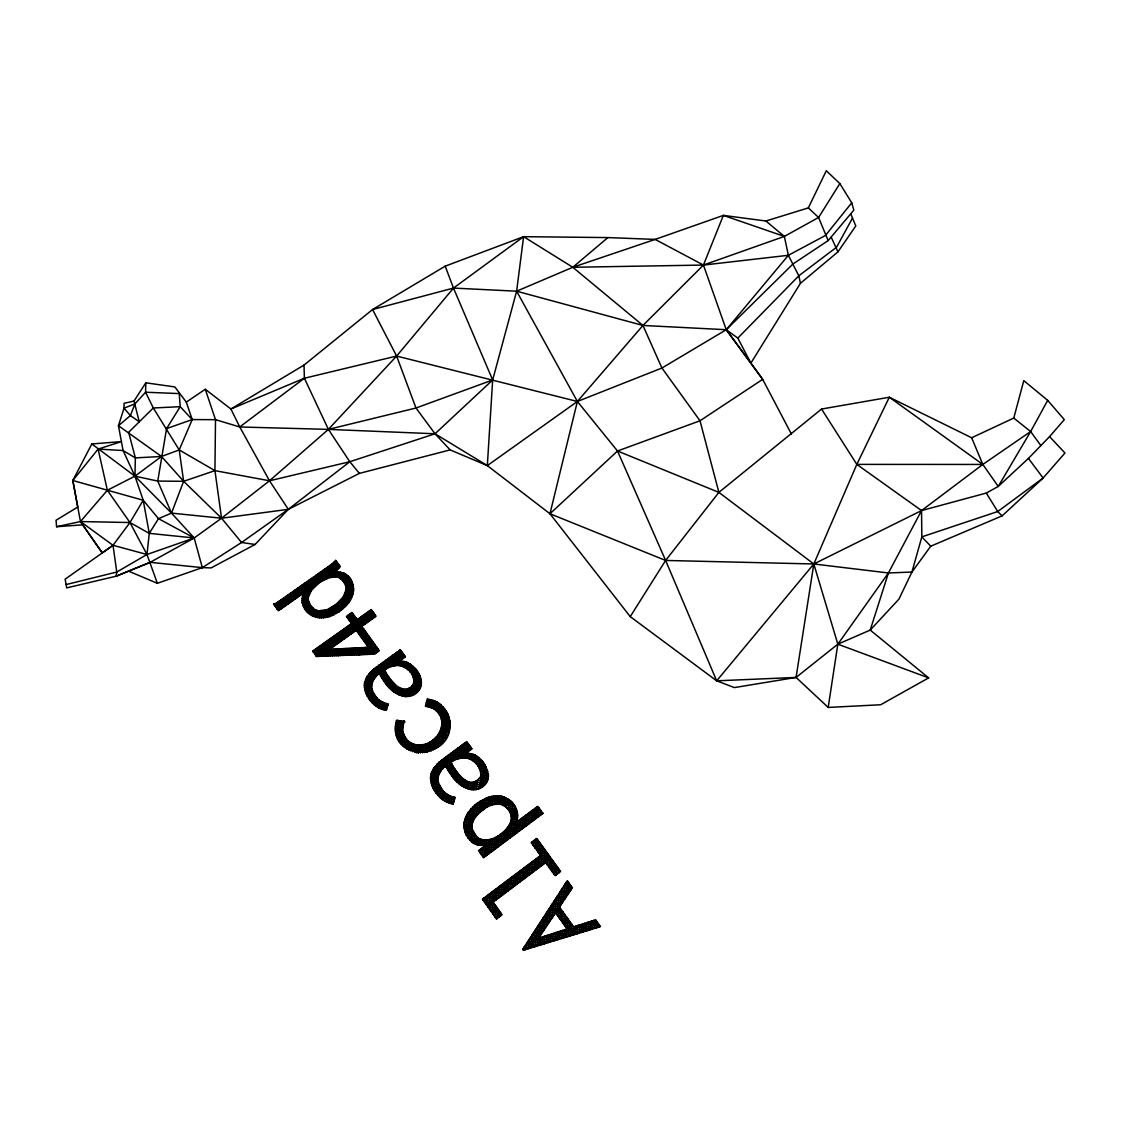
<?xml version="1.0" encoding="UTF-8"?>
<svg xmlns="http://www.w3.org/2000/svg" width="1121" height="1121" viewBox="0 0 1121 1121"><rect width="100%" height="100%" fill="white"/><g stroke="black" fill="none" stroke-linecap="round" stroke-linejoin="round"><path stroke-width="1.5" d="M450.152 449.899L359.393 473.384L288.335 509.326L255.07 544.47L241.561 542.494L221.552 518.224L214.938 470.638L215.498 419.674L205.269 389.267L186.31 402.103L192.223 419.576L179.206 449.941L183.634 481.301L171.499 513.11L158.481 518.659L149.275 533.372L146.977 554.503L157.36 583.298L202.326 567.632L241.561 542.494L288.335 509.326L349.808 461.726L435.032 433.771L492.665 379.977L516.627 291.194L523.605 236.671L607.89 237.582L655.14 239.404L723.367 215.386L765.881 221.005L808.339 207.903L826.303 170.728L839.839 183.592L851.75 202.803L853.824 210.159L828.167 240.581L792.939 263.996L726.254 329.714L661.936 368.024L577.371 401.472L487.327 465.607L450.152 449.899L435.032 433.771L415.989 408.016L396.624 356.058L372.564 309.522L445.191 266.167L523.605 236.671L572.789 267.274L642.936 325.454L661.936 368.024L700.008 420.767L718.883 492.385L813.818 563.975L888.421 572.971L911.933 572.046L930.752 546.193L1002.104 515.87L1043.119 478.022L1064.95 453.01L1049.578 436.601L1064.305 419.646L1047.701 400.379L1023.795 380.622L1013.776 418.063L971.641 437.765L889.317 397.24L821.553 409.039L718.883 492.385L665.622 560.444L630.24 616.634L716.683 680.825L734.353 687.593L796.064 677.434L837.835 644.183L870.218 630.086L898.93 599.132L911.933 572.046L921.84 536.861L921.546 510.573L982.823 464.444L1030.633 431.543L1047.701 400.379M186.31 402.103L174.848 386.941L145.828 382.807L145.576 392.224L153.297 407.988L179.206 449.941L214.938 470.638L269.502 480.783L349.808 461.726L359.393 473.384M440.427 704.436A24.354 23.793 -42.5 0 0 433.785 700.583L427.227 699.042L425.405 706.244L432.16 707.996A17.025 16.633 -42.6 0 1 436.728 711.204C448.932 722.863 437.288 742.915 422.463 744.778M404.205 721.462L404.583 722.442L404.849 721.56L396.596 720.243C385.288 762.462 454.271 762.126 449.857 721.49M630.24 616.634L549.963 513.754L487.327 465.607L492.665 379.977L453.487 288.083L445.191 266.167M502.068 804.906A13.76 13.522 -69.3 0 1 506.482 807.61L508.065 809.306A17.586 17.277 -69.2 0 1 509.438 811.31L510.7 814.098A12.331 12.121 -69.7 0 1 511.26 819.171L511.162 819.913A14.195 13.956 -69.3 0 1 510.349 822.926C505.137 833.155 492.722 842.347 480.839 839.321A12.513 12.261 -68.6 0 1 476.901 837.009L472.305 829.386A12.163 11.925 -68.3 0 1 472.025 825.532C472.754 818.428 478.443 813.145 483.95 809.222C492.806 801.179 505.109 804.808 515.38 806.91M404.149 720.775L404.092 720.887A8.828 8.618 -42.9 0 0 403.896 721.42L402.663 729.603M590.052 929.799L591.271 921.182M592.252 929.127L593.485 920.467M594.452 928.454L595.657 919.977M596.652 927.768L597.409 922.415M598.852 927.095L599.175 924.853M576.839 933.849L578.044 925.456M579.039 933.176L580.258 924.741M581.239 932.504L582.458 924.026M583.452 931.817L584.658 923.312M585.652 931.145L586.872 922.597M587.852 930.472L589.071 921.896M565.811 937.226L568.389 919.542M570.127 921.966L568.011 936.553L551.546 933.989L550.355 941.962M570.225 935.881L571.878 924.405M572.425 935.194L573.63 926.843L559.435 907.085L551.042 905.782M574.625 934.522L575.83 926.156M554.769 940.603L555.946 932.56M558.3 916.628L559.659 907.393M559.771 906.581L562.49 888.126L571.178 889.528M556.983 939.93L558.16 931.845M560.038 919.052L561.397 909.818M562.462 902.559L565.194 883.965M559.183 939.258L560.374 931.131M561.789 921.49L563.148 912.242M565.152 898.538L567.688 881.274M561.397 938.585L562.588 930.402M563.541 923.928L564.886 914.68M567.829 894.53L569.426 883.684M563.597 937.899L564.802 929.687M565.278 926.366L566.637 917.104M570.519 890.522L571.164 886.094M541.513 944.667L542.676 936.862M543.615 930.556L546.193 913.237M552.359 871.886L553.816 862.105M543.713 943.994L544.89 936.147M548.926 909.033L546.319 926.521L538.276 925.428M554.096 874.282L555.554 864.487M545.927 943.322L547.104 935.432L563.331 937.983M549.024 922.485L551.644 904.843M556.086 874.926L557.277 866.883M548.141 942.635L549.318 934.718M551.728 918.463L554.363 900.667M558.44 873.161L559.015 869.279M554.419 914.442L557.067 896.478M552.555 941.29L553.746 933.275M556.548 914.19L559.785 892.302M530.443 948.058L532.517 934.297M543.026 864.557L545.198 850.18M532.657 947.385L535.263 930.08M545.381 862.792L546.922 852.563M537.996 925.862L534.871 946.699L525.441 945.199M547.174 864.697L548.645 854.945M537.085 946.026L540.728 921.644M548.912 867.093L550.369 857.327M539.299 945.353L540.462 937.59M540.897 934.592L543.461 917.44M550.635 869.49L552.093 859.709M523.605 236.671L453.487 288.083L396.624 356.058L328.397 429.385L269.502 480.783L221.552 518.224L194.199 537.968L149.275 533.372L143.208 500.246L134.954 476.159L123.086 450.544L118.448 425.728L130.372 415.569L134.996 403.812L145.576 392.224L179.248 393.597L180.215 406.685L166.581 428.6L157.753 481.077L171.499 513.11L194.199 537.968L202.326 567.632L211.112 567.913L255.07 544.47M531.256 873.413L533.134 861.11M535.123 847.994L536.553 838.634M540.084 815.485L540.84 810.497M533.61 871.634L535.488 859.331M536.847 850.377L538.318 840.666M542.41 813.748L542.55 812.851M523.801 950.09L524.264 947.007M535.964 869.868L537.842 857.565M538.57 852.759L540.042 843.034M526.015 949.417L527.024 942.775M538.332 868.088L540.182 855.813M540.28 855.141L541.765 845.416M528.229 948.744L529.771 938.529M540.672 866.323L543.475 847.798M821.553 409.039L856.822 464.388L921.546 510.573L888.421 572.971L870.218 630.086L928.636 677.883L880.644 704.759L828.195 707.435L837.835 644.183L813.818 563.975L856.822 464.388L889.317 397.24L982.823 464.444L998.236 486.444L986.312 493.058L921.546 510.573L813.818 563.975L716.683 680.825L665.622 560.444L617.517 451.006L577.371 401.472L516.627 291.194L453.487 288.083L372.564 309.522L304.015 365.082L230.912 408.997L205.269 389.267M517.089 884.077L518.995 871.718M526.057 825.953L527.949 813.664M519.457 882.297L521.349 869.952M528.397 824.215L530.289 811.926M521.811 880.517L523.717 868.186M530.737 822.464L532.615 810.175M524.18 878.738L526.071 866.407M533.078 820.712L534.955 808.437M526.534 876.958L528.425 864.641M531.704 843.244L531.872 842.151M535.418 818.975L537.281 806.7M528.902 875.193L530.779 862.876M533.414 845.612L534.213 840.386M537.744 817.223L539.131 808.157M505.249 892.989L507.182 880.602M514.329 834.711L517.454 814.687M507.617 891.195L509.537 878.822M516.669 832.959L518.589 820.642M509.985 889.415L511.905 877.042M519.023 831.207L520.929 818.89M512.353 887.636L514.273 875.277M521.363 829.456L523.269 817.153M514.721 885.856L516.627 873.497M523.717 827.704L525.609 815.401M491.741 912.284L493.296 902.391M493.366 901.915L495.328 889.499M502.572 843.482L504.548 830.955M507.967 809.194L509.438 799.904M493.45 914.708L495.02 904.801M495.748 900.121L497.696 887.72M504.926 841.731L507.028 828.349M509.649 811.674L511.26 801.417M495.174 917.146L496.729 907.225M498.13 898.341L500.064 885.94M507.281 839.979L509.733 824.313M511.092 815.612L513.026 803.309M497.051 918.575L498.453 909.649M500.498 896.548L502.446 884.161M509.635 838.214L514.721 805.705M499.434 916.768L500.176 912.074M502.881 894.768L504.814 882.381M511.975 836.462L516.277 808.956M828.195 707.435L796.064 677.434L813.818 563.975L665.622 560.444L549.963 513.754L577.371 401.472L642.936 325.454L703.442 265.06L723.367 215.386L784.35 236.419L818.568 217.502L839.839 183.592M488.42 854.048L490.774 839.293M497.696 795.882L496.393 804.023L479.732 801.501M483.165 900.177L483.445 898.425M490.788 852.282L492.974 838.508M498.453 804.079L499.728 796.036M484.875 902.587L485.827 896.646M493.142 850.531L495.216 837.471L508.009 839.433M500.456 804.43L501.732 796.386M486.598 905.011L488.195 894.852M495.496 848.765L497.5 836.196M502.432 805.046L503.707 796.947M488.308 907.435L490.578 893.073M497.864 847L499.798 834.725M504.338 805.999L505.655 797.718M490.017 909.86L492.946 891.279M500.218 845.248L502.138 833.029M506.202 807.344L507.561 798.684M479.438 845.248L480.419 839.167M485.393 808.255L487.089 797.704M480.264 853.011L480.937 848.849M481.498 845.346L482.394 839.769M489.26 796.989L487.677 806.882L475.052 804.976M481.96 855.393L483.291 847.084M464.094 826.92A21.439 21.033 -68.3 0 0 466.49 835.397A23.233 22.798 -68.4 0 0 468.522 838.536A18.202 17.838 -68.3 0 0 476.397 844.617A14.489 14.195 -68.5 0 0 482.254 845.304L483.627 845.15L484.426 840.063L503.301 842.95M489.919 805.747L491.418 796.456M483.697 857.579L485.659 845.332M483.627 845.15L485.729 844.673L486.5 840.091M492.133 804.878L493.534 796.092L496.981 795.868A21.593 21.215 -69.1 0 1 504.66 797.269M486.066 855.813L488.616 839.839M494.291 804.289L495.622 795.91M469.867 840.147L471.983 827.13M472.838 821.889L475.668 804.472A51.146 50.151 -74.9 0 1 478.345 802.44L487.383 797.592A28.908 28.389 -70.3 0 1 491.853 796.358L493.604 796.092M478.177 789.086C482.689 779.025 482.352 765.699 471.633 759.954A16.269 15.988 -54.9 0 0 463.225 757.768L456.723 759.127L450.852 762.224A73.748 73.117 -41.1 0 0 456.751 771.808M480.923 772.173L482.661 761.509M471.675 841.843L473.258 832.076M475.752 816.747L478.036 802.678M480.377 788.175L484.342 763.807M473.538 843.16L474.898 834.795M478.275 813.902L480.349 801.109M482.675 786.76L485.954 766.512M475.458 844.155L476.649 836.77L466.406 835.201M480.699 811.702L482.633 799.763L514.007 804.612M462.398 786.059A23.849 23.471 -54.1 0 0 472.586 789.829L473.286 789.73A14.755 14.517 -56.2 0 0 481.526 787.545A17.011 16.745 -55.6 0 0 483.333 786.241L485.057 784.602L487.453 769.931M477.42 844.856L478.499 838.186M483.067 809.866L484.875 798.628M488.097 778.661L488.336 777.203M465.986 788.049L467.093 781.337L461.922 777.792L456.723 771.823M470.694 759.435L471.605 753.873M467.919 788.778L469.026 782.038M472.558 760.528L473.566 754.447M464.038 825.028L464.963 819.395M469.895 789.31L471.044 782.346M474.379 761.944L475.472 755.288M465.005 831.81L468.144 812.599M471.899 789.632L473.118 782.206M476.145 763.695L477.336 756.409M466.49 835.383L470.778 809.138M473.945 789.745L475.29 781.491M477.854 765.811L479.157 757.81L450.46 753.508M468.144 838.032L473.272 806.574L475.696 804.458M476.033 789.576L477.574 780.104M479.494 768.375L480.937 759.506M485.057 784.602L485.547 784.027A12.583 12.387 -56.7 0 0 487.929 779.389L488.238 777.89A15.302 15.049 -56.3 0 0 488.406 774.681L484.776 764.494A36.867 36.152 -56.5 0 0 482.605 761.439L478.485 757.25L474.015 754.615A15.89 15.624 -54.2 0 0 469.209 753.522L465.383 753.718L471.983 748.884L466.728 741.612L438.633 762.63L433.295 768.95L430.814 775.27A18.034 17.684 -54.6 0 0 430.576 778.45C430.926 786.872 436.041 794.621 442.585 799.665A24.718 24.256 -55.6 0 0 450.6 803.393L453.15 803.911L454.173 797.171M456.737 781.687L458.083 773.63M460.675 758.02L462.945 744.372M458.531 783.313L459.806 775.662L450.656 774.205M462.763 757.796L465.271 742.663M460.353 784.756L461.558 777.456M464.809 757.81L467.345 742.466M462.202 786.031L463.351 779.011M466.812 758.09L467.569 753.508M467.835 751.925L469.012 744.778M464.08 787.124L465.201 780.314M468.774 758.623L469.615 753.564M470.68 747.076L470.161 750.215L457.466 748.38M444.673 792.337L443.356 800.184L453.809 801.753M448.302 770.645L451.287 752.906M445.233 801.305L446.48 793.808M449.941 773.168L451.553 763.569M451.875 761.565L453.613 751.196M447.139 802.23L448.344 794.985M451.595 775.564L453.136 766.372L437.316 763.919M454.145 760.29L455.953 749.487M449.087 802.958L450.25 795.924M453.276 777.82L454.748 768.95M456.359 759.281L458.279 747.791M451.048 803.505L452.197 796.653M454.986 779.866L456.401 771.374M458.545 758.525L460.619 746.082M433.042 787.993L437.092 764.144M440.357 744.89L446.102 711.008M434.626 790.837L439.53 761.804M442.809 742.466L447.657 713.853M436.265 793.276L438.269 781.463M439.74 772.747L441.926 759.814M445.415 739.131L449.059 717.566M437.975 795.42L439.656 785.415C435.509 778.492 439.74 770.351 445.64 766.049A90.17 89.484 -37 0 0 451.09 774.807L452.015 776.152A38.534 38.002 -51.1 0 0 462.3 786.199M442.389 769.174L444.266 758.034M448.47 733.12L450.011 723.97M439.726 797.255L441.24 788.203M444.855 766.736L446.606 756.325M441.52 798.839L442.921 790.501M446.704 767.969L448.946 754.615M428.979 751.56L430.702 741.542M436.013 710.532L437.414 702.321M431.165 750.748L433.028 739.902M437.736 712.311L439.236 703.526M433.393 749.697L435.424 737.814M439.39 714.595L441.029 704.955M430.576 778.296L431.571 772.439M435.663 748.394L437.975 734.872M440.889 717.706L442.767 706.65M431.585 784.42L434.528 767.142M437.975 746.81L441.015 728.972M441.884 723.83L444.462 708.654M418.525 752.85L419.871 745.045M426.555 706.384L427.816 699.112M420.557 752.92L421.944 744.848M428.53 706.748L429.777 699.448M422.617 752.836L424.06 744.442M430.464 707.309L431.739 699.91M424.705 752.597L426.232 743.769M432.356 708.094L433.659 700.541M426.835 752.177L428.432 742.817M434.205 709.159L435.551 701.34M406.923 748.912L408.31 740.967M416.746 692.722L419.758 675.445L417.909 671.997A36.25 35.185 -38.1 0 0 415.779 669.027L407.399 662.413A15.624 15.19 -35.3 0 0 402.677 661.348L398.894 661.544L405.452 656.836L400.351 649.774L372.452 670.204L367.128 676.341L364.619 682.465A17.74 17.207 -37.4 0 0 364.353 685.562C364.605 693.745 369.594 701.298 375.969 706.16A24.312 23.611 -37.3 0 0 383.816 709.789L386.325 710.294L388.37 703.918A20.668 20.066 -36.8 0 1 375.395 696.155M408.773 750.005L410.104 742.382M419.268 689.877L421.076 679.508L419.73 675.388M410.664 750.902L411.968 743.447M412.584 751.63L413.873 744.218M414.532 752.205L415.835 744.736M416.522 752.611L417.839 745.003M401.598 721.055L398.347 739.538L408.352 741.009M405.928 696.505L407.259 688.939M411.519 664.781L410.216 672.18L418.778 673.469M399.945 742.074L403.588 721.364M407.96 696.477L409.473 687.944M411.855 674.422L413.285 666.28M401.612 744.218L403.49 733.484M410.048 696.169L411.799 686.178M413.369 677.28L414.98 668.074M403.336 746.04L404.975 736.637M412.192 695.51L416.648 670.148M405.101 747.595L406.601 739.075M405.648 696.477L406.32 696.519A14.517 14.125 -35.9 0 0 414.462 694.389L418.245 672.558M396.33 693.465L397.521 686.753M401.206 666.014L402.047 661.32M403.35 653.935L402.453 658.994L390.024 657.172M398.179 694.445L399.342 687.888M403.112 666.659L404.036 661.502M404.975 656.177L404.765 657.326L392.336 655.505M400.071 695.244L401.22 688.728M405.003 667.584A16.002 15.554 -36.2 0 0 396.736 665.468L390.318 666.799L384.489 669.812A72.739 70.959 -25.4 0 0 390.206 679.116L397.17 686.5L403.658 689.303A8.842 8.604 -35.8 0 0 406.811 689.065C418.764 686.206 413.439 671.437 405.003 667.598L405.97 661.922M395.601 731.929L397.647 720.411M401.991 695.861L403.154 689.247M406.783 668.789L407.876 662.609M396.848 736.399L399.622 720.733M403.938 696.281L405.171 689.331M408.534 670.316L409.726 663.562M381.35 709.018L382.597 702.096M385.876 683.852L387.46 675.066M388.833 667.415L390.781 656.626M383.27 709.635L384.489 702.895M387.53 685.94L389.043 677.49M391.005 666.547L393.093 654.972M385.232 710.097L386.409 703.498M389.225 687.818L390.669 679.774M393.135 665.944L395.405 653.319M392.308 681.862L390.949 689.499L416.101 693.24M395.223 665.58L397.717 651.651M392.714 690.984L394.003 683.726M397.268 665.468L400.029 649.998M394.508 692.302L395.741 685.365M399.258 665.622L400.015 661.404M401.738 651.707L400.141 660.647L387.712 658.826M379.318 673.511C372.859 677.883 368.977 686.851 373.994 693.773L372.284 702.937L387.95 705.263M379.192 664.935L377.301 675.332L368.753 674.085M374.022 704.605L375.549 696.169M379.571 673.973L381.504 663.268M375.787 706.034L377.216 698.173M381.098 676.664L383.83 661.6M377.609 707.225L378.954 699.784M382.667 679.186L386.142 659.947M379.459 708.22L380.748 701.059M384.265 681.568L385.904 672.46M386.619 668.536L388.455 658.279M369.005 654.342L371.626 640.049M364.689 688.981L366.945 676.622M371.037 654.258L373.237 642.277M365.95 693.184L369.622 673.062M373.069 654.174L374.834 644.505M367.422 696.239L372.102 670.512L386.002 672.628M375.185 653.641L376.446 646.747M368.977 698.789L374.512 668.424M377.511 651.988L378.057 648.975M370.603 701.003L372.494 690.606M374.778 678.093L376.866 666.603M358.86 654.748L360.149 647.756M361.929 638.171L363.638 628.923M364.465 624.453L366.595 612.921M360.892 654.678L362.181 647.658M363.526 640.399L365.236 631.151M366.763 622.814L368.893 611.281M362.91 654.594L364.213 647.546M365.124 642.627L366.833 633.365M369.075 621.174L371.205 609.642M364.942 654.51L366.245 647.448M366.721 644.855L368.431 635.593M371.387 619.535L372.831 611.702M366.973 654.426L368.277 647.335M368.333 647.097L370.028 637.821M373.685 617.895L374.428 613.916M348.701 655.168L349.976 648.302M352.891 632.664L355.693 617.685M350.733 655.084L352.008 648.19M355.203 631.025L357.361 619.465M352.765 655L354.04 648.078M357.137 631.501L359.673 617.825M354.797 654.916L356.086 647.98M358.72 633.715L361.985 616.186M356.828 654.832L358.117 647.868M360.317 635.943L362.041 626.709M362.153 626.093L364.283 614.546M336.51 655.659L337.771 648.933M338.976 642.557L341.162 630.955M345.843 606.111L350.873 579.445M338.542 655.575L339.803 648.835M341.302 640.904L343.488 629.315M274.113 604.765L274.351 603.546L273.566 603.981L278.358 610.763L304.197 592.631C298.732 601.29 304.534 612.935 313.558 616.312A19.982 19.099 -30.3 0 0 320.662 617.839L329.812 616.522L338.766 611.954A49.352 47.012 -28.6 0 0 341.443 610.02L348.435 603.098L352.33 582.303M340.574 655.491L341.849 648.723M343.615 639.264L345.8 627.662M347.608 618.035L348.141 615.177L354.558 616.13M351.307 598.362L353.465 586.886M342.606 655.407L343.881 648.611M345.941 637.611L348.113 626.022M349.192 620.249L350.453 613.551L352.975 613.916M344.637 655.323L345.913 648.513M348.267 635.957L350.425 624.383M350.789 622.463L352.512 613.271M346.669 655.253L347.944 648.4M350.579 634.318L354.096 615.485M326.351 656.065L329.56 639.194M334.226 614.658L336.188 604.303L343.376 596.764L346.067 589.716A11.616 11.112 -28.9 0 0 345.758 585.975L343.685 581.673L339.747 578.058A10.327 9.879 -28.7 0 0 336.37 576.895L329.21 577.693L321.293 581.477A47.558 45.695 -31.2 0 0 318.518 583.382L311.4 590.361L308.401 597.045A11.154 10.664 -30.4 0 0 308.457 600.702L310.699 605.704L314.511 609.348A11.392 10.888 -30.5 0 0 318.504 610.819L327.206 609.642L336.146 604.331M341.022 578.884L342.199 572.691M328.383 655.981L331.886 637.541M338.57 602.299L336.454 613.425L318.812 610.861M342.718 580.468L344.049 573.406M330.415 655.911L331.676 649.255M331.998 647.518L334.198 635.887M338.738 611.982L341.036 599.805M344.301 582.598L345.857 574.372M332.447 655.827L333.708 649.157M334.324 645.864L336.524 634.248M341.05 610.328L343.713 596.232M345.702 585.737L347.608 575.648M334.478 655.743L335.74 649.045M336.65 644.211L338.85 632.594M343.418 608.409L349.29 577.315M314.679 653.851L315.59 649.101M321.587 617.867L322.946 610.791M329.308 577.651L331.914 564.073M316.262 656.093L317.916 647.448M323.605 617.783L325.034 610.356M331.396 577.133L334.31 561.957M318.224 656.402L320.256 645.794M325.651 617.545L327.164 609.656M333.455 576.825L336.412 561.327M320.256 656.317L322.582 644.141M327.738 617.125L329.35 608.703M335.445 576.797L336.384 571.85M343.32 573.041A19.239 18.412 -28.9 0 0 334.17 572.018L336.608 570.183L337.981 563.499M322.288 656.233L324.908 642.487M329.868 616.508L331.578 607.484M337.379 577.105L338.36 571.934M339.145 567.843L339.551 565.671M324.319 656.149L327.234 640.834M332.026 615.681L333.862 606.013M339.243 577.791L340.308 572.214M312.016 615.583L313.376 608.549M318.196 583.621L320.396 572.228M313.852 616.438L315.141 609.712M320.508 581.995L322.708 570.617M315.73 617.096L317.005 610.469M322.764 580.58L325.006 568.992M317.635 617.545L318.925 610.875M324.992 579.389L327.304 567.38M313.095 651.623L313.263 650.755M319.597 617.797L320.914 610.973M327.178 578.408L329.602 565.755L332.306 563.779A30.351 28.824 -26.2 0 0 333.231 563.022M303.651 607.064L308.878 580.342M305.164 609.586L311.176 578.716M306.776 611.59L308.695 601.697M310.713 591.37L313.488 577.105M308.471 613.201L310.097 604.794M313.376 587.936L315.8 575.479M310.209 614.518L311.68 606.937M315.828 585.54L318.098 573.854M292.945 600.534L294.991 590.108M295.257 598.908L297.317 588.483M297.583 597.269L299.629 586.858M299.896 595.643L301.941 585.232M302.208 594.018L304.253 583.593M302.376 603.378L306.565 581.967M281.329 608.689L283.403 598.278M283.655 607.05L285.715 596.638M285.981 605.424L288.041 595.013M288.307 603.785L290.367 593.373M290.619 602.159L292.679 591.748M275.668 606.965L276.453 603.056M277.237 609.179L278.751 601.543M279.003 610.314L281.077 599.903M453.15 803.911L455.154 797.367A21.005 20.626 -55.1 0 1 441.898 789.352M473.314 806.531L468.298 812.361A26.077 25.587 -69.3 0 0 466.939 814.659L465.243 818.526A20.795 20.388 -68.2 0 0 464.052 826.92M72.823 480.503L91.824 443.944L121.418 441.604L98.116 449.073L72.823 480.503L77.755 507.056L56.05 520.256L56.582 526.716L82.688 524.838L102.277 552.905L113.025 545.296L129.966 522.54L143.208 500.246L72.823 480.503L80.46 521.559L82.688 524.838M850.797 213.747L852.478 218.119L836.574 247.209L798.811 275.808L737.814 338.108L750.888 363.106L762.672 379.36L791.454 434.121M1013.776 418.063L1030.633 431.543L998.236 486.444L1028.433 458.419L1049.578 436.601M852.478 218.119L855.799 225.91L837.948 251.875L800.45 283.291L750.888 363.106L726.254 329.714L703.442 265.06L655.14 239.404L572.789 267.274L516.627 291.194L642.936 325.454L726.254 329.714L737.814 338.108M577.371 401.472L396.624 356.058L304.38 378.239L230.912 408.997L239.754 426.975L269.502 480.783L288.335 509.326L221.552 518.224L183.634 481.301L161.508 456.457L118.448 425.728L124.039 408.156L124.039 403.308L134.016 401.066L145.828 382.807M559.435 907.085L572.369 887.762L567.296 880.742L522.666 949.473L523.227 950.272L600.45 926.619L595.531 919.809L573.658 926.871M480.096 777.371L477.406 780.23L473.707 782.066A8.996 8.842 -55.6 0 1 470.512 782.304L467.219 781.393M888.421 572.971L837.835 644.183L928.636 677.883M348.435 603.098L348.967 602.355A26.091 24.942 -29.2 0 0 350.383 600.127L352.667 594.929A20.262 19.379 -29 0 0 353.605 588.483M851.75 202.803L825.434 235.48L788.371 255.294L703.442 265.06L572.789 267.274L607.89 237.582M765.881 221.005L784.35 236.419L788.371 255.294L726.254 329.714L762.672 379.36L700.008 420.767L617.517 451.006L549.963 513.754M56.582 526.716L80.46 521.559L107.364 490.255L134.954 476.159L161.508 456.457L179.206 449.941M414.462 694.375A16.731 16.283 -35.7 0 0 416.255 693.128L418.469 690.97A12.373 12.051 -36 0 0 420.851 686.458L421.174 685.001A15.049 14.643 -36.1 0 0 421.37 681.904L421.076 679.494M336.608 570.183L336.818 570.029A30.379 28.894 -26.4 0 0 337.743 569.272A11.841 11.294 -26.8 0 0 340.111 566.455L335.613 560.22A11.827 11.266 -26.5 0 1 333.231 563.036M496.491 918.996L502.082 914.778L493.1 902.111L545.647 862.581L555.105 875.669L560.612 871.507L536.749 838.48L531.242 842.614L540.56 855.519L482.45 899.168L496.477 918.982M166.581 428.6L192.223 419.576L215.498 419.674L239.754 426.975L304.38 378.239L304.015 365.082M351.574 623.57L312.731 651.119L316.528 656.472L374.512 654.118L379.29 650.698L361.789 626.359L376.081 616.2L371.289 609.586L357.095 619.647L351.952 612.486L346.431 616.396L351.574 623.57L363.232 625.322M329.644 565.727L277.7 602.271M194.199 537.968L150.158 562.336L116.15 576.208L66.7 587.88L65.13 579.193L113.025 545.296L146.977 554.503L194.199 537.968L158.481 518.659L143.208 500.246M202.326 567.632L150.158 562.336L116.15 576.208L116.766 572.032L113.025 545.296L80.46 521.559L129.966 522.54L149.275 533.372M134.996 403.812L124.039 408.156L130.372 415.569L139.284 421.804L134.016 401.066M492.665 379.977L415.989 408.016L328.397 429.385L239.754 426.975M703.442 265.06L784.35 236.419M214.938 470.638L183.634 481.301L157.753 481.077L134.954 476.159L91.824 443.944M485.729 844.673L487.173 844.211L478.569 850.615L483.585 857.663L542.914 813.37L537.8 806.321L516.319 822.324A19.533 19.197 -69.1 0 0 517.384 817.685L511.26 816.761M66.237 584.545L116.766 572.032L146.977 554.503L129.966 522.54L107.364 490.255L98.116 449.073L123.086 450.544L135.361 457.9L161.508 456.457M716.683 680.825L796.064 677.434M856.822 464.388L982.823 464.444L971.641 437.765M304.38 378.239L328.397 429.385L435.032 433.771L487.327 465.607M221.552 518.224L171.499 513.11L134.954 476.159L135.361 457.9L128.649 432.286L153.297 407.988L180.215 406.685L192.223 419.576M334.128 562.167L337.365 562.63M332.222 563.835L338.934 564.802M330.036 565.46L339.859 566.89M327.738 567.072L338.43 568.627M325.454 568.683L336.482 570.295M323.156 570.295L334.268 571.92M334.492 571.948L343.881 573.321M320.872 571.906L347.846 575.858M318.574 573.518L349.934 578.114M316.276 575.143L330.779 577.259M340.812 578.73L351.363 580.272M313.978 576.755L326.673 578.618M343.194 581.028L352.358 582.374M311.68 578.38L323.591 580.118M344.651 583.2L353.017 584.433M309.382 579.991L320.97 581.687M345.562 585.288L353.409 586.437M307.07 581.617L318.63 583.298M346.025 587.32L353.577 588.427M304.772 583.228L316.514 584.952M346.095 589.296L353.549 590.375M302.474 584.854L314.637 586.633M345.829 591.215L353.311 592.308M300.162 586.479L312.997 588.357M345.268 593.093L352.877 594.214M297.864 588.091L311.568 590.108M344.441 594.929L352.274 596.078M295.552 589.716L310.391 591.902M343.39 596.75L351.504 597.941M293.24 591.342L303.819 592.897M304.029 592.925L309.438 593.724M342.115 598.516L350.579 599.763M290.942 592.967L301.493 594.522M303.146 594.761L308.737 595.587M340.63 600.267L349.5 601.571M288.629 594.592L299.181 596.148M302.53 596.638L308.345 597.493M338.906 601.991L348.239 603.35M286.317 596.218L296.869 597.773M302.18 598.558L308.303 599.455M336.973 603.673L346.781 605.116M284.005 597.857L294.543 599.399M302.067 600.506L308.639 601.473M334.829 605.326L345.128 606.839M370 610.497L372.186 610.819M281.693 599.483L292.231 601.024M302.222 602.495L309.424 603.56M332.461 606.951L343.264 608.535M367.702 612.136L373.783 613.033M279.367 601.108L289.905 602.664M302.67 604.541L310.727 605.718M329.714 608.521L341.204 610.202M365.39 613.762L375.381 615.233M276.999 602.734L287.593 604.289M303.455 606.629L312.717 607.988M326.253 609.978L338.934 611.842M363.092 615.401L374.778 617.125M273.72 604.219L285.266 605.915M304.618 608.773L318.532 610.819M360.78 617.04L372.466 618.764M275.29 606.419L282.94 607.554M306.243 610.987L333.512 615.009M346.837 616.97L356.156 618.344M358.468 618.68L370.168 620.403M276.845 608.633L280.614 609.179M308.583 613.313L329.98 616.466M348.421 619.184L367.856 622.043M312.591 615.877L324.74 617.671M350.018 621.398L365.544 623.682M349.22 625.238L362.377 627.171M346.907 626.877L363.975 629.399M344.595 628.517L365.572 631.613M342.269 630.17L353.984 631.894M357.823 632.468L367.17 633.841M339.957 631.81L351.672 633.547M359.421 634.682L368.767 636.069M337.631 633.463L349.36 635.187M361.018 636.91L370.364 638.297M335.319 635.103L347.034 636.84M362.615 639.138L371.976 640.525M332.993 636.756L344.722 638.48M364.213 641.366L373.573 642.753M330.667 638.395L342.395 640.133M365.824 643.594L375.185 644.981M328.341 640.049L340.069 641.787M367.422 645.822L376.782 647.209M399.272 650.544L401.094 650.811M326.015 641.702L337.743 643.426M365.208 647.504L378.394 649.451M396.96 652.198L402.705 653.053M323.689 643.342L335.417 645.079M355.259 648.022L378.281 651.427M394.648 653.851L404.331 655.281M321.363 644.995L333.105 646.733M345.296 648.541L375.955 653.081M319.037 646.649L330.765 648.386M335.333 649.059L370.547 654.286M316.711 648.302L359.939 654.706M314.37 649.956L349.332 655.14M385.386 660.479L410.804 664.249M313.207 651.791L338.724 655.575M383.074 662.147L413.691 666.687M314.791 654.019L328.103 655.995M380.748 663.814L393.975 665.762M404.555 667.331L415.765 668.999M316.374 656.261L317.495 656.43M378.436 665.468L389.519 667.121M408.058 669.868L417.418 671.255M376.138 667.135L386.381 668.662M374.008 668.831L384.811 670.428M411.869 674.45L419.843 675.641M413.089 676.65L420.627 677.771M370.308 672.306L387.305 674.828M413.873 678.78L421.132 679.858M380.622 675.851L388.749 677.056M414.167 680.839L421.37 681.904M367.422 675.893L375.591 677.112M381.953 678.065L390.318 679.298M413.901 682.815L421.314 683.908M366.301 677.743L374.162 678.92M383.396 680.293L392.07 681.582M413.032 684.693L420.992 685.884M365.432 679.634L373.013 680.769M384.937 682.535L394.186 683.908M411.477 686.486L420.375 687.804M364.815 681.554L372.2 682.661M386.605 684.805L396.96 686.346M409.109 688.154L419.394 689.681M364.465 683.53L371.738 684.609M388.553 687.117L418.007 691.503M364.353 685.534L371.654 686.613M364.465 687.565L371.934 688.686M394.017 691.965L413.551 694.88M364.829 689.639L372.564 690.802M398.74 694.698L409.445 696.295M365.418 691.755L373.545 692.974M426.765 700.905L437.779 702.545M366.259 693.899L374.862 695.188M426.26 702.853L441.17 705.081M367.338 696.099L376.572 697.472M425.77 704.815L443.496 707.463M368.683 698.327L379.066 699.868M431.473 707.701L445.275 709.761M370.28 700.597L383.704 702.601M435.831 710.378L446.69 712.003M438.101 712.746L447.825 714.203M374.89 705.347L387.32 707.197M439.642 715.016L448.68 716.375M379.01 707.996L386.703 709.145M440.707 717.216L449.311 718.505M441.394 719.36L449.731 720.607M441.772 721.448L449.955 722.681M441.884 723.507L450.025 724.727M441.772 725.539L449.913 726.758M396.4 720.789L403.742 721.882M441.422 727.529L449.647 728.762M395.839 722.737L403.224 723.844M440.833 729.477L449.213 730.738M395.461 724.727L402.845 725.833M440.035 731.41L448.624 732.7M395.265 726.744L402.649 727.851M439.012 733.302L447.868 734.633M395.265 728.79L402.691 729.911M437.75 735.166L446.957 736.539M395.433 730.864L403.042 731.999M436.223 736.987L445.878 738.431M395.811 732.966L403.756 734.157M434.402 738.767L444.603 740.294M464.444 743.265L468.354 743.854M396.4 735.11L404.835 736.371M432.244 740.491L443.117 742.116M462.118 744.975L470.007 746.152M397.226 737.282L406.278 738.641A19.239 18.791 -43.2 0 1 402.467 729.645M429.665 742.158L441.408 743.924M459.792 746.684L471.675 748.464M426.372 743.713L439.432 745.675M399.721 741.766L412.5 743.685M421.006 744.961L437.176 747.399M455.126 750.089L467.751 751.981M401.5 744.092L434.57 749.066M452.8 751.799L475.248 755.176M403.812 746.502L431.403 750.65M407.161 749.052L427.227 752.079M448.12 755.218L481.61 760.248M414.812 752.275L418.764 752.864M445.794 756.927L457.83 758.735M473.314 761.075L483.487 762.602M443.454 758.637L454.215 760.262M476.005 763.541L485.029 764.9M441.226 760.374L451.357 761.902M477.924 765.895L486.29 767.156M439.18 762.126L451.791 764.032M479.382 768.179L487.243 769.37M480.433 770.407L487.929 771.542M435.649 765.727L444.491 767.072M446.354 767.339L454.509 768.572M480.993 772.565L488.308 773.672M434.205 767.591L442.683 768.866M447.671 769.609L456.051 770.884M481.021 774.639L488.42 775.76M432.986 769.468L441.128 770.702M449.115 771.907L457.76 773.21M480.475 776.629L488.252 777.806M431.991 771.388L439.838 772.579M479.27 778.52L487.789 779.81M431.263 773.364L438.857 774.499M452.281 776.531L462.174 778.016M477.308 780.3L487.004 781.771M430.8 775.368L438.227 776.489M454.131 778.885L465.747 780.636M474.211 781.912L485.827 783.663M430.59 777.413L437.989 778.52M456.345 781.295L484.188 785.499M430.618 779.487L438.115 780.622M459.106 783.789L481.974 787.25M430.884 781.603L438.605 782.78M462.861 786.438L478.835 788.848M431.389 783.761L439.446 784.98M432.131 785.961L440.637 787.25M497.78 795.882L502.67 796.625M433.14 788.189L442.178 789.562M489.961 796.793L509.13 799.693M434.402 790.473L444.28 791.958M485.757 798.236L512.059 802.216M435.915 792.785L447.601 794.551M535.698 807.891L539.341 808.437M437.736 795.139L455.028 797.76M533.358 809.628L541.051 810.791M440.063 797.592L454.411 799.763M477.28 803.225L490.97 805.298M506.538 807.652L516.347 809.138M531.032 811.366L542.76 813.145M508.64 810.077L516.977 811.338M528.692 813.103L540.798 814.939M450.32 803.323L453.192 803.757M473.048 806.77L484.917 808.563M510.013 812.375L517.341 813.482M526.352 814.855L538.472 816.691M471.268 808.591L482.478 810.301M510.854 814.603L517.482 815.598M524.011 816.592L536.132 818.428M469.685 810.455L480.278 812.052M521.671 818.344L533.792 820.18M468.312 812.347L478.317 813.86M511.288 818.862L517.061 819.731M519.331 820.082L531.452 821.917M467.149 814.266L476.607 815.696M510.966 820.908L516.515 821.749M516.991 821.833L529.112 823.669M466.168 816.214L475.136 817.573M510.349 822.926L526.772 825.42M465.369 818.19L473.931 819.493M509.438 824.888L524.432 827.172M464.739 820.194L473.006 821.455M508.219 826.808L522.092 828.909M464.304 822.239L472.361 823.459M506.748 828.685L519.752 830.661M464.08 824.299L472.025 825.518M504.996 830.535L517.398 832.413M464.066 826.415L472.025 827.62M502.993 832.328L515.057 834.164M464.262 828.545L472.403 829.792M500.709 834.094L512.703 835.916M535.53 839.391L537.632 839.713M464.697 830.731L473.23 832.02M498.13 835.818L510.363 837.681M533.19 841.156L539.355 842.095M465.397 832.945L474.575 834.332M531.536 843.02L541.079 844.463M491.559 839.04L505.655 841.184M533.246 845.388L542.788 846.845M467.793 837.527L482.226 839.727M534.969 847.77L544.512 849.228M469.671 839.937L500.947 844.702M536.679 850.152L546.235 851.61M472.516 842.488L486.122 844.561M486.598 844.631L498.593 846.453M538.402 852.535L547.959 853.992M484.23 846.383L496.239 848.219M540.126 854.917L549.682 856.374M481.876 848.149L493.871 849.984M538.809 856.836L551.406 858.756M479.508 849.914L491.516 851.736M536.455 858.602L553.129 861.152M479.578 852.044L489.148 853.501M534.114 860.368L554.853 863.534M481.273 854.426L486.794 855.267M531.76 862.133L543.797 863.983M547.02 864.473L556.591 865.93M482.983 856.808L484.426 857.033M529.406 863.913L541.443 865.748M548.744 866.855L558.314 868.327M527.052 865.678L539.089 867.514M550.467 869.251L560.052 870.723M524.684 867.444L536.735 869.293M552.191 871.648L559.043 872.698M522.33 869.209L534.381 871.059M553.928 874.044L556.689 874.478M519.976 870.989L532.027 872.839M517.608 872.755L529.673 874.604M515.254 874.534L527.304 876.384M566.245 882.339L568.725 882.731M512.886 876.314L524.95 878.163M564.984 884.287L570.463 885.128M510.517 878.079L522.582 879.929M563.723 886.235L572.2 887.538M508.163 879.859L520.228 881.709M505.795 881.638L517.86 883.488M561.187 890.144L569.874 891.475M503.427 883.418L515.492 885.268M559.925 892.092L568.571 893.409M501.059 885.198L513.124 887.047M558.664 894.04L567.282 895.357M498.677 886.977L510.756 888.827M557.389 895.987L565.979 897.304M496.309 888.757L508.388 890.62M556.128 897.949L564.676 899.266M493.941 890.55L506.019 892.4M554.853 899.897L563.359 901.214M491.559 892.33L503.651 894.18M553.578 901.859L562.055 903.162M489.19 894.11L501.269 895.973M552.317 903.82L560.752 905.109M486.808 895.903L498.901 897.753M484.426 897.683L496.519 899.546M549.766 907.73L561.159 909.495M482.745 899.574L494.151 901.326M548.491 909.692L562.91 911.919M484.454 901.999L494.067 903.47M547.216 911.653L555.441 912.928M555.666 912.956L564.648 914.344M486.164 904.423L495.79 905.894M545.941 913.629L554.124 914.876M557.417 915.395L566.399 916.768M592.491 920.789L596.708 921.448M487.887 906.833L497.5 908.318M544.666 915.591L552.807 916.838M559.155 917.819L568.151 919.206M587.95 922.261L598.474 923.872M489.597 909.257L499.223 910.742M543.391 917.553L551.49 918.8M560.906 920.257L569.888 921.644M583.41 923.718L600.239 926.31M491.32 911.681L500.947 913.167M542.116 919.514L550.173 920.761M562.644 922.681L571.64 924.068M578.87 925.189L596.316 927.88M493.03 914.119L501.269 915.381M540.84 921.49L548.856 922.723M564.395 925.119L573.392 926.507M574.316 926.647L591.608 929.323M494.753 916.544L498.887 917.188M539.565 923.452L547.538 924.685M566.147 927.557L586.9 930.766M565.152 929.575L582.191 932.21M537.001 927.403L544.904 928.622M560.612 931.047L577.483 933.653M535.712 929.379L543.587 930.584M556.086 932.518L572.761 935.096M534.437 931.341L542.27 932.56M533.148 933.317L540.939 934.522M531.872 935.292L539.621 936.497M542.452 936.932L558.608 939.426M530.583 937.282L553.886 940.883M529.308 939.258L549.164 942.327M528.019 941.234L544.428 943.77M526.73 943.223L539.705 945.227M524.152 947.189L530.233 948.128M522.862 949.165L525.497 949.571M617.517 451.006L718.883 492.385M128.481 571.121L157.36 583.298M440.427 704.45L444.14 708.234A31.444 30.701 -43.5 0 1 445.499 710.097A26.484 25.881 -43 0 1 449.913 721.49M808.339 207.903L818.568 217.502L828.167 240.581M1002.104 515.87L997.718 511.54L986.312 493.058M930.752 546.193L921.84 536.861L997.718 511.54L1043.119 478.022L1028.433 458.419M1030.633 431.543L1040.877 445.569M80.46 521.559L102.277 552.905M441.982 789.282L439.628 785.359M375.479 696.085L373.994 693.773M328.397 429.385L349.808 461.726M831.137 237.063L837.948 251.875M788.371 255.294L798.811 275.808L800.45 283.291M504.59 797.423A20.15 19.814 -69.1 0 1 517.622 817.699M403.924 721.518A2.957 2.887 -42.4 0 1 403.91 720.747M422.435 744.61A17.025 16.633 -43.6 0 1 406.026 738.921M379.304 673.525A88.965 86.821 -23.6 0 0 384.601 682.016L385.498 683.334A37.946 36.937 -32.2 0 0 395.531 693.086M405.634 696.603A23.457 22.826 -34.5 0 1 395.629 692.946M343.418 572.859A18.118 17.333 -28.8 0 1 353.283 588.483M277.644 602.215A7.623 7.23 -32.1 0 1 274.309 603.953M555.54 912.774L538.458 938.235L567.128 928.931L555.54 912.774M356.254 630.282L329.378 649.381L368.501 647.321L356.254 630.282"/></g></svg>
